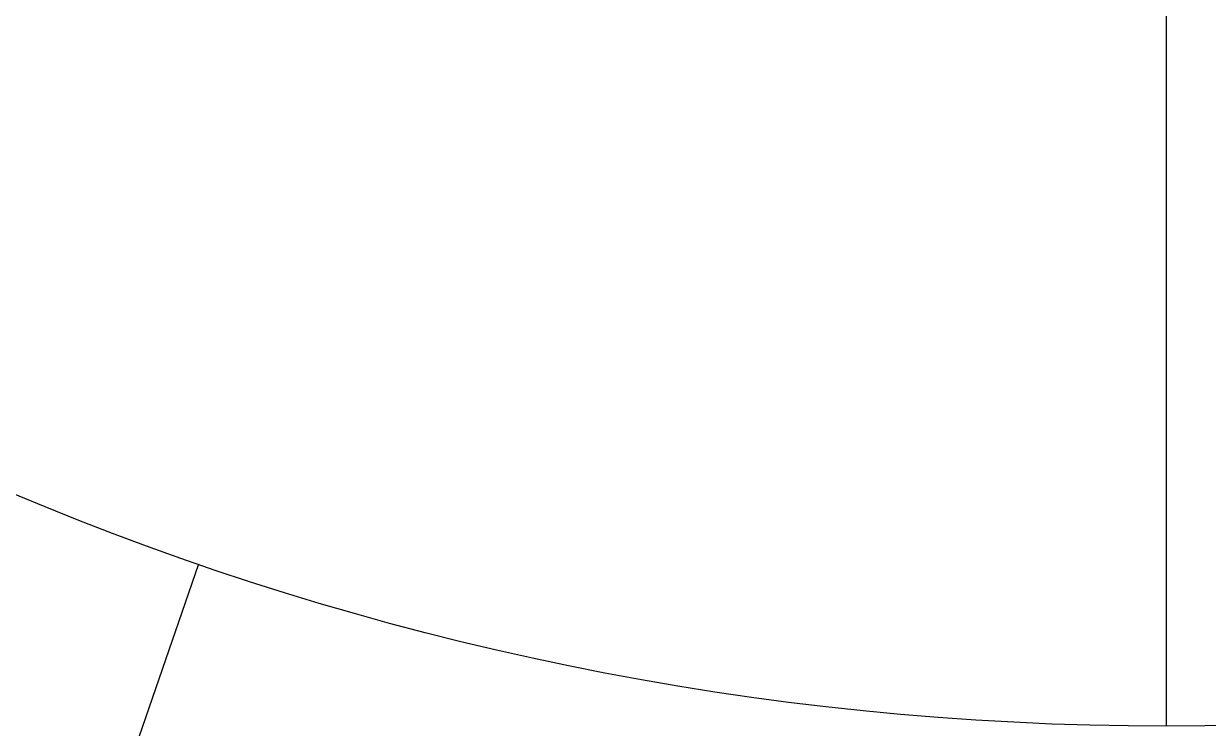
# Model space of a CAD drawing. Header units: millimetres. Extents: x -93 to 93, y -93 to 104.
# Drawn here: x -24.05 to 0.88, y -62.48 to -47.65 of the extents above; entities that cross this region are included whole.
import ezdxf

# ---------------------------------------------------------------- set-up
doc = ezdxf.new("R2010")
doc.units = ezdxf.units.MM
doc.layers.add('CUT_OUTER', color=1, linetype='Continuous')
doc.layers.add('ENGRAVE', color=7, linetype='Continuous')

msp = doc.modelspace()

# ---------------------------------------------------------------- linework, layer by layer
at = {"layer": 'CUT_OUTER'}
msp.add_arc((-0.0002, -0.0002), 92.4998, 179.658282, 0.243527, dxfattribs=at)
at = {"layer": 'ENGRAVE'}
for points in [[(0, -62.4375), (0, 62.4375)], [(-23.9874, -69.5152), (-20.3667, -59.0224)]]:
    msp.add_lwpolyline(points, dxfattribs=at)
for radius in [90.65, 90.65, 88.2219, 83.7125, 83.7125, 80.1513, 73.5375, 73.5375, 69.6525, 62.4375, 62.4375]:
    msp.add_circle((0, 0), radius, dxfattribs=at)

doc.saveas('drawing.dxf')
